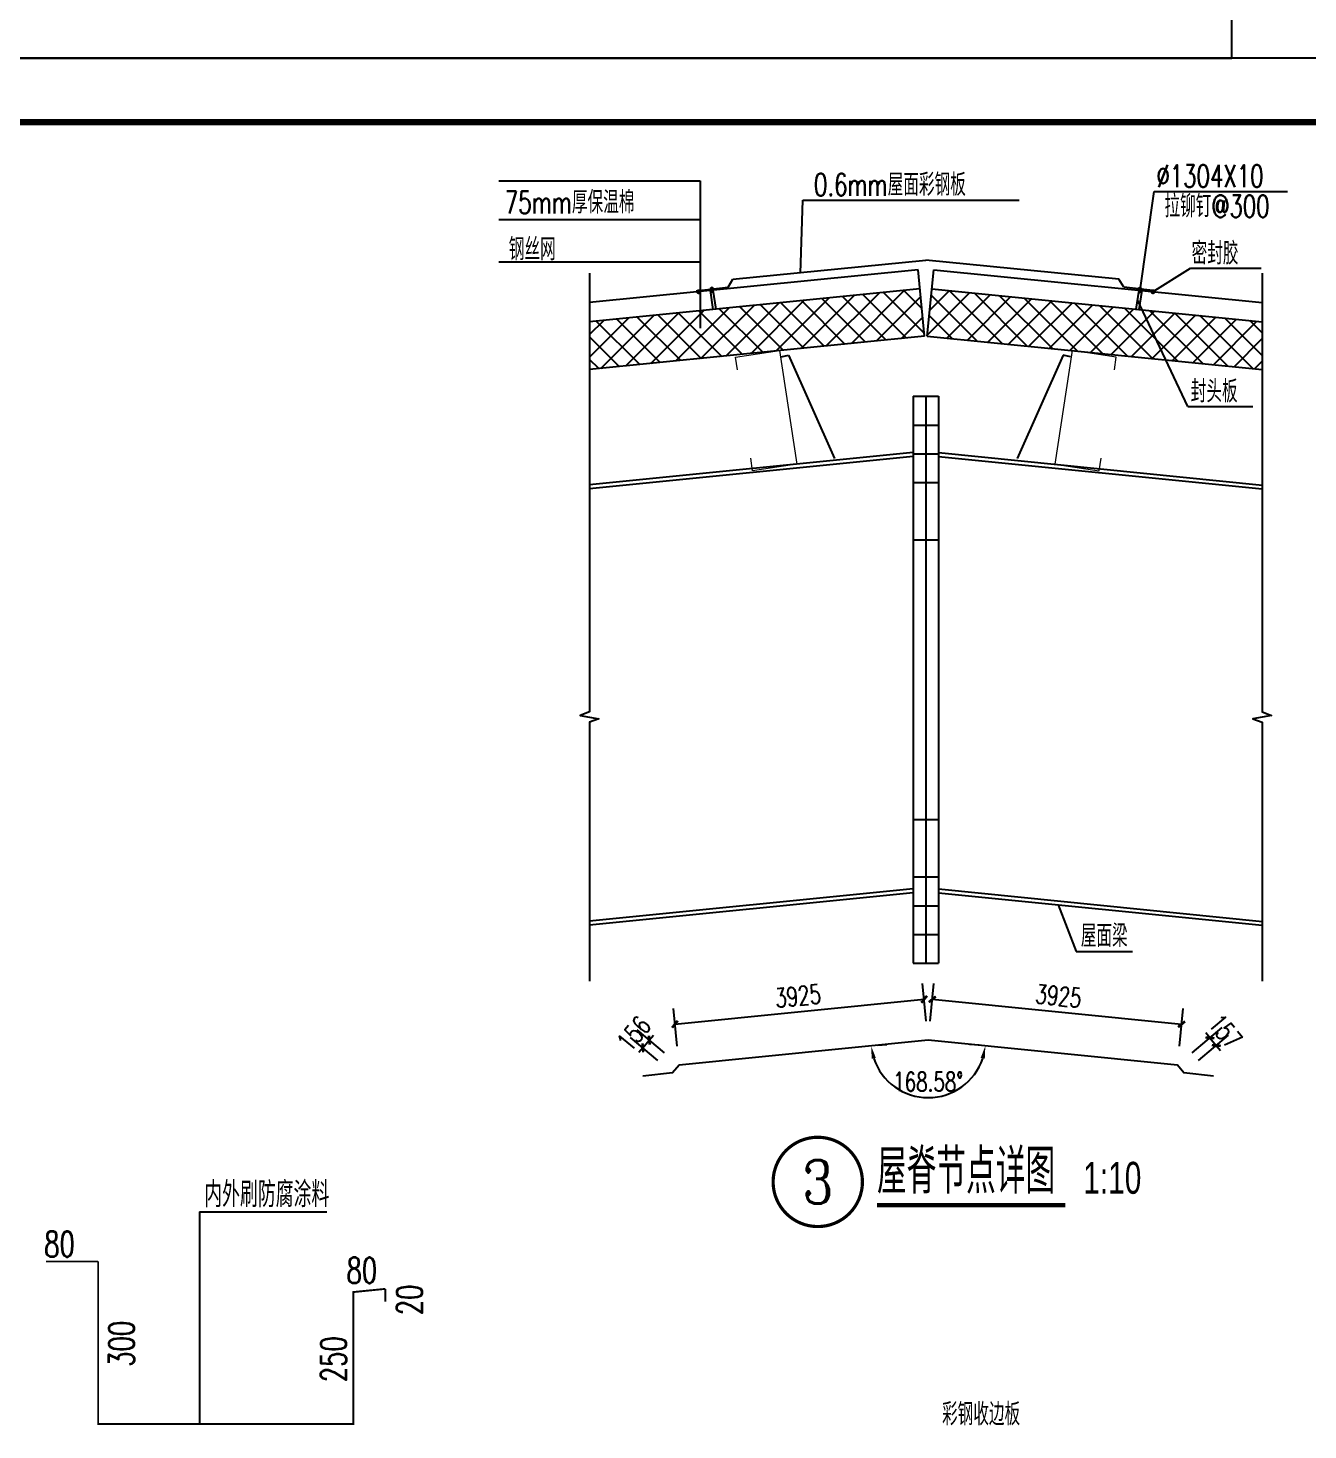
# Model space of a CAD drawing. Extents: x 39560 to 217760, y -140239 to 277665.
# Drawn here: x 125792 to 145852, y -119739 to -97765 of the extents above; entities that cross this region are included whole.
import ezdxf
from ezdxf.enums import TextEntityAlignment as Align

# ---------------------------------------------------------------- set-up
doc = ezdxf.new("R2010")
doc.units = 0
doc.header["$LTSCALE"] = 1000
doc.header["$MEASUREMENT"] = 0
for name, color, linetype in [('DIM_IDEN', 3, 'Continuous'), ('DIM_SYMB', 3, 'Continuous'), ('PUB_DIM', 3, 'Continuous'), ('PUB_HATCH', 8, 'Continuous'), ('PUB_TEXT', 7, 'Continuous'), ('PUB_TITLE', 4, 'Continuous'), ('WINDOW', 4, 'Continuous')]:
    doc.layers.add(name, color=color, linetype=linetype)
doc.layers.add('檩条', color=200, linetype='Continuous', lineweight=5)
doc.styles.add('_TCH_DIM_T3', font='SIMPLEX', dxfattribs={"width": 0.705882, "bigfont": 'GBCBIG'})
doc.styles.add('_TCH_LABEL', font='COMPLEX', dxfattribs={"bigfont": 'GBCBIG'})
doc.styles.add('HZTXT', font='ROMANS.shx', dxfattribs={"width": 0.6, "bigfont": 'HZTXT.shx'})
doc.styles.add('天和', font='天和字符.shx', dxfattribs={"width": 0.7, "bigfont": '天和汉字.shx'})
doc.dimstyles.new('_TCH_ARCH&&100', dxfattribs={"dimtxt": 297.5, "dimasz": 100, "dimexe": 250, "dimexo": 300, "dimgap": 100, "dimtad": 1, "dimdec": 0, "dimzin": 0, "dimdsep": 46, "dimtxsty": '_TCH_DIM_T3', "dimblk": 'ARCHTICK', "dimcen": 0.09, "dimclrt": 7, "dimazin": 2, "dimtfac": 1, "dimtdec": 0, "dimtix": 1, "dimtmove": 2, "dimatfit": 3, "dimfxl": 1, "dimtolj": 1, "dimtzin": 0, "dimarcsym": 0})
doc.dimstyles.new('_TCH_ARROW&&100', dxfattribs={"dimtxt": 297.5, "dimasz": 200, "dimexe": 250, "dimexo": 300, "dimgap": 100, "dimtad": 1, "dimdec": 0, "dimzin": 0, "dimdsep": 46, "dimtxsty": '_TCH_DIM_T3', "dimcen": 0.09, "dimclrt": 7, "dimazin": 2, "dimtfac": 1, "dimtdec": 0, "dimtix": 1, "dimtmove": 2, "dimatfit": 3, "dimfxl": 1, "dimtolj": 1, "dimtzin": 0, "dimarcsym": 0})

# ---------------------------------------------------------------- blocks, each defined once
blk = doc.blocks.new('_ArchTick')
at = {"color": 0, "linetype": 'ByBlock', "const_width": 0.4}
blk.add_lwpolyline([(-0.5, -0.5), (0.5, 0.5)], dxfattribs=at)
blk = doc.blocks.new('*D84')
at = {"layer": 'Defpoints', "color": 0, "transparency": 16777216}
for p in [(144416, -113713), (143807, -114021), (143908, -114141)]:
    blk.add_point(p, dxfattribs=at)
at = {"layer": 'PUB_DIM', "color": 0, "lineweight": -2, "transparency": 16777216}
for p, q in [((144036, -113828), (144507, -113432)), ((144137, -113948), (144608, -113552)), ((144316, -113593), (144251, -113517)), ((144316, -113593), (144416, -113713)), ((144416, -113713), (144481, -113790))]:
    blk.add_line(p, q, dxfattribs=at)
at = {"layer": 'PUB_DIM', "color": 0, "lineweight": -2, "transparency": 16777216, "xscale": 100, "yscale": 100, "zscale": 100}
for p, rotation in [((144316, -113593), 310.0399999999509), ((144416, -113713), 130.0399999999509)]:
    blk.add_blockref('_ArchTick', p, dxfattribs=dict(at, rotation=rotation))
at = {"layer": 'PUB_DIM', "color": 7, "transparency": 16777216, "insert": (144557, -113493), "char_height": 297.5, "attachment_point": 5, "rotation": 310.04, "style": '_TCH_DIM_T3'}
blk.add_mtext('\\A1;157', dxfattribs=at)
blk = doc.blocks.new('*D85')
at = {"layer": 'Defpoints', "color": 0, "transparency": 16777216}
for p in [(135529, -113629), (135995, -114021), (135895, -114140)]:
    blk.add_point(p, dxfattribs=at)
at = {"layer": 'PUB_DIM', "color": 0, "lineweight": -2, "transparency": 16777216}
for p, q in [((135665, -113947), (135237, -113588)), ((135766, -113828), (135337, -113468)), ((135529, -113629), (135593, -113552)), ((135428, -113748), (135364, -113825)), ((135428, -113748), (135529, -113629))]:
    blk.add_line(p, q, dxfattribs=at)
at = {"layer": 'PUB_DIM', "color": 0, "lineweight": -2, "transparency": 16777216, "xscale": 100, "yscale": 100, "zscale": 100}
for p, rotation in [((135529, -113629), 229.960000000037), ((135428, -113748), 49.96000000003696)]:
    blk.add_blockref('_ArchTick', p, dxfattribs=dict(at, rotation=rotation))
at = {"layer": 'PUB_DIM', "color": 7, "transparency": 16777216, "insert": (135288, -113529), "char_height": 297.5, "attachment_point": 5, "rotation": 49.96, "style": '_TCH_DIM_T3'}
blk.add_mtext('\\A1;156', dxfattribs=at)
blk = doc.blocks.new('*D86')
at = {"layer": 'Defpoints', "color": 0, "transparency": 16777216}
for p in [(139837, -112989), (139901, -113630), (135995, -114021)]:
    blk.add_point(p, dxfattribs=at)
at = {"layer": 'PUB_DIM', "color": 0, "lineweight": -2, "transparency": 16777216}
for p, q in [((139871, -113332), (139812, -112741)), ((135966, -113722), (135906, -113131)), ((135931, -113380), (139837, -112989))]:
    blk.add_line(p, q, dxfattribs=at)
at = {"layer": 'PUB_DIM', "color": 0, "lineweight": -2, "transparency": 16777216, "xscale": 100, "yscale": 100, "zscale": 100}
for p, rotation in [((139837, -112989), 5.710000000000459), ((135931, -113380), 185.7100000000005)]:
    blk.add_blockref('_ArchTick', p, dxfattribs=dict(at, rotation=rotation))
at = {"layer": 'PUB_DIM', "color": 7, "transparency": 16777216, "insert": (137859, -112937), "char_height": 297.5, "attachment_point": 5, "rotation": 5.71, "style": '_TCH_DIM_T3'}
blk.add_mtext('\\A1;3925', dxfattribs=at)
blk = doc.blocks.new('*D87')
at = {"layer": 'Defpoints', "color": 0, "transparency": 16777216}
for p in [(143871, -113380), (139901, -113630), (143807, -114021)]:
    blk.add_point(p, dxfattribs=at)
at = {"layer": 'PUB_DIM', "color": 0, "lineweight": -2, "transparency": 16777216}
for p, q in [((139931, -113332), (139990, -112741)), ((139965, -112989), (143871, -113380)), ((143837, -113722), (143896, -113131))]:
    blk.add_line(p, q, dxfattribs=at)
at = {"layer": 'PUB_DIM', "color": 0, "lineweight": -2, "transparency": 16777216, "xscale": 100, "yscale": 100, "zscale": 100}
for p, rotation in [((139965, -112989), 174.2899999999995), ((143871, -113380), 354.2899999999995)]:
    blk.add_blockref('_ArchTick', p, dxfattribs=dict(at, rotation=rotation))
at = {"layer": 'PUB_DIM', "color": 7, "transparency": 16777216, "insert": (141943, -112937), "char_height": 297.5, "attachment_point": 5, "rotation": 354.29, "style": '_TCH_DIM_T3'}
blk.add_mtext('\\A1;3925', dxfattribs=at)
blk = doc.blocks.new('*D88')
at = {"layer": 'Defpoints', "color": 0, "transparency": 16777216}
for p in [(138807, -113740), (139901, -113630), (140995, -113740), (139477, -114424)]:
    blk.add_point(p, dxfattribs=at)
at = {"layer": 'PUB_DIM', "color": 0, "lineweight": -2, "transparency": 16777216}
for p, q in [((139105, -113710), (139254, -113695)), ((140697, -113710), (140548, -113695))]:
    blk.add_line(p, q, dxfattribs=at)
blk.add_arc((139901, -113630), 900, 198.4708, 341.5292, dxfattribs=at)
at = {"layer": 'PUB_DIM', "color": 0, "transparency": 16777216}
for points in [[(139015, -113922), (139080, -113908), (139006, -113720)], [(140722, -113908), (140787, -113922), (140796, -113720)]]:
    blk.add_solid(points, dxfattribs=at)
at = {"layer": 'PUB_DIM', "color": 7, "transparency": 16777216, "insert": (139901, -114281), "char_height": 297.5, "attachment_point": 5, "style": '_TCH_DIM_T3'}
blk.add_mtext('\\A1;168.58°', dxfattribs=at)

msp = doc.modelspace()

# ---------------------------------------------------------------- hatches: boundary and pattern name
at = {"layer": 'PUB_HATCH'}
h = msp.add_hatch(dxfattribs=at)
h.set_pattern_fill('ANSI37', color=256, scale=2000, style=0)
h.set_pattern_definition([(45, (-490862.5, 413953.7), (-176.776695, 176.776695), []), (135, (-490862.5, 413953.7), (-176.776695, -176.776695), [])])
h.paths.add_polyline_path([(139770.383, -101851.141), (134591.985, -102369.53), (134591.985, -103118.071), (139844.55, -102592.805)])
h.paths.add_polyline_path([(143252.935, -102181.075), (139957.09, -101851.141), (139882.924, -102592.805), (143623.775, -102966.897)])
h.paths.add_polyline_path([(145135.489, -102369.53), (143252.935, -102181.075), (143623.775, -102966.897), (145135.489, -103118.071)])

# ---------------------------------------------------------------- linework, layer by layer
at = {"linetype": 'ByBlock'}
for p, q in [((133170.873, -100160.931, 53780), (136325.673, -100160.931, 53780)), ((136325.673, -100160.931, 53780), (136324.568, -102469.187, 53780)), ((143217.295, -101912.225, 53780), (143442.226, -100328.282, 53780)), ((143442.226, -100328.282, 53780), (145531.258, -100328.282, 53780)), ((137901.035, -101605.669, 53780), (137937.543, -100462.85, 53780)), ((137937.543, -100462.85, 53780), (141327.529, -100462.85, 53780)), ((133170.873, -100767.772, 53780), (136325.673, -100767.772, 53780)), ((133170.873, -101428.187, 53780), (136325.12, -101428.187, 53780))]:
    msp.add_line(p, q, dxfattribs=at)
at = {"color": 7}
msp.add_line((130890.996, -119648.144, 53780), (130890.996, -117577.796, 53780), dxfattribs=at)
msp.add_line((130890.996, -119648.144, 53780), (126890.996, -119648.144, 53780))
at = {"const_width": 30, "elevation": 53780}
msp.add_lwpolyline([(126890.996, -117098.394), (126074.592, -117098.394)], dxfattribs=at)
at = {"color": 7, "const_width": 30, "elevation": 53780}
for points in [[(131390.996, -117528.002), (130890.996, -117577.796), (130890.996, -119648.144), (126890.996, -119648.144), (126890.996, -117098.394), (126890.996, -117098.394)], [(131390.996, -117528.002), (131390.996, -117728.002)]]:
    msp.add_lwpolyline(points, dxfattribs=at)
at = {"layer": 'DIM_IDEN', "const_width": 50, "elevation": 26890}
msp.add_lwpolyline([(138869.571, -115851.099, 1), (137469.571, -115851.099, 1)], format="xyb", close=True, dxfattribs=at)
at = {"layer": 'DIM_SYMB', "const_width": 70, "elevation": 26890}
msp.add_lwpolyline([(139097.721, -116215.325), (142050.398, -116215.325)], dxfattribs=at)
at = {"layer": 'PUB_DIM', "elevation": 53780}
for points in [[(134591.985, -101606.834), (134591.985, -108484.76), (134444.979, -108538.265), (134738.991, -108590.108), (134591.985, -108642.266), (134591.985, -112706.659)], [(145135.489, -101606.834), (145135.489, -108484.76), (145282.494, -108538.265), (144988.483, -108590.108), (145135.489, -108642.266), (145135.489, -112706.659)]]:
    msp.add_lwpolyline(points, dxfattribs=at)
at = {"layer": 'PUB_DIM', "const_width": 40, "elevation": 53780}
for points in [[(136312.809, -101879.741, 1), (136295.534, -101915.819, 1)], [(143414.665, -101879.741, -1), (143431.939, -101915.819, -1)]]:
    msp.add_lwpolyline(points, format="xyb", close=True, dxfattribs=at)
at = {"layer": 'PUB_TEXT'}
for p, q in [((143409.693, -101904.663, 53780), (144011.642, -101528.129, 53780)), ((144011.642, -101528.129, 53780), (145117.636, -101528.129, 53780)), ((143967.549, -103695.365, 53780), (143178.215, -102022.74, 53780)), ((143967.549, -103695.365, 53780), (144989.174, -103695.365, 53780)), ((141939.189, -111507.073, 53780), (142221.409, -112237.185, 53780)), ((142221.409, -112237.185, 53780), (143103.336, -112237.185, 53780)), ((128479.721, -116320.398, 53780), (128478.656, -119648.144, 53780)), ((128479.721, -116320.398, 53780), (130476.167, -116320.398, 53780))]:
    msp.add_line(p, q, dxfattribs=at)
at = {"layer": 'PUB_TITLE'}
for p, q in [((136480.66, -101881.1, 53780), (136525.479, -102178.317, 53780)), ((136526.849, -101874.129, 53780), (136571.669, -102171.351, 53780)), ((143200.625, -101874.129, 53780), (143155.805, -102171.351, 53780)), ((143246.814, -101881.1, 53780), (143201.995, -102178.317, 53780))]:
    msp.add_line(p, q, dxfattribs=at)
at = {"layer": 'PUB_TITLE', "color": 0}
msp.add_lwpolyline([(39559.763, -98239.081), (144659.763, -98239.081), (144659.763, -38839.081), (39559.763, -38839.081)], close=True, dxfattribs=at)
at = {"layer": 'PUB_TITLE'}
msp.add_lwpolyline([(98959.763, -140239.081), (158359.763, -140239.081), (158359.763, -98239.081), (98959.763, -98239.081)], close=True, dxfattribs=at)
at = {"layer": 'PUB_TITLE', "const_width": 100}
msp.add_lwpolyline([(99959.763, -139239.081), (157359.763, -139239.081), (157359.763, -99239.081), (99959.763, -99239.081)], close=True, dxfattribs=at)
at = {"layer": 'WINDOW'}
for p, q in [((136840.193, -101703.013, 53780), (139863.737, -101400.69, 53780)), ((142887.281, -101703.013, 53780), (139863.737, -101400.69, 53780)), ((136763.075, -101828.811, 53780), (136840.193, -101703.013, 53780)), ((139844.55, -102592.805, 53780), (139740.532, -101552.63, 53780)), ((139882.924, -102592.805, 53780), (139986.941, -101552.63, 53780)), ((142964.399, -101828.811, 53780), (142887.281, -101703.013, 53780)), ((136265.267, -101885.119, 53780), (136763.075, -101828.811, 53780)), ((143462.207, -101885.119, 53780), (142964.399, -101828.811, 53780)), ((137594.52, -102917.458, 53780), (137711.587, -102891.6, 53780)), ((137711.587, -102891.6, 53780), (138433.413, -104510.502, 53780)), ((142015.887, -102891.6, 53780), (141294.061, -104510.502, 53780)), ((142132.953, -102917.458, 53780), (142015.887, -102891.6, 53780)), ((139663.737, -103536.943, 53780), (140063.737, -103536.943, 53780)), ((139663.737, -103536.943, 53780), (139663.737, -112421.194, 53780)), ((139863.737, -103536.943, 53780), (139863.737, -112421.194, 53780)), ((140063.737, -103536.943, 53780), (140063.737, -112421.194, 53780)), ((139663.737, -103986.943, 53780), (140063.737, -103986.943, 53780)), ((139663.737, -104436.943, 53780), (140063.737, -104436.943, 53780)), ((139663.737, -104886.943, 53780), (140063.737, -104886.943, 53780)), ((139663.737, -105786.943, 53780), (140063.737, -105786.943, 53780)), ((139663.737, -110171.194, 53780), (140063.737, -110171.194, 53780)), ((139663.737, -111071.194, 53780), (140063.737, -111071.194, 53780)), ((139663.737, -111521.194, 53780), (140063.737, -111521.194, 53780)), ((139663.737, -111971.194, 53780), (140063.737, -111971.194, 53780)), ((139663.737, -112421.194, 53780), (140063.737, -112421.194, 53780))]:
    msp.add_line(p, q, dxfattribs=at)
at = {"layer": 'WINDOW', "elevation": 53780}
for points in [[(139740.532, -101552.63), (134591.985, -102068.03)], [(139986.941, -101552.63), (145135.489, -102068.03)], [(139770.383, -101851.141), (134591.985, -102369.53)], [(139957.09, -101851.141), (145135.489, -102369.53)], [(139844.55, -102592.805), (134591.985, -103118.071)], [(139882.924, -102592.805), (145135.489, -103118.071)], [(139663.737, -104419.865), (134591.985, -104927.049)], [(139663.737, -104480.164), (134591.985, -104987.348)], [(140063.737, -104419.865), (145141.459, -104927.646)], [(140063.737, -104480.164), (145135.489, -104987.348)], [(139663.737, -111259.226), (134591.985, -111766.409)], [(139663.737, -111319.525), (134591.985, -111826.709)], [(140063.737, -111259.226), (145141.459, -111767.007)], [(140063.737, -111319.525), (145135.489, -111826.709)], [(144372.388, -114193.331), (143907.512, -114140.749), (143806.745, -114020.83), (139901.047, -113630.301), (135995.349, -114020.83), (135894.898, -114140.373), (135429.673, -114192.995)]]:
    msp.add_lwpolyline(points, dxfattribs=at)
at = {"layer": 'WINDOW', "color": 7, "elevation": 53780}
for points in [[(136514.905, -101856.095), (136523.081, -101910.277), (136510.178, -101912.225), (136502.002, -101858.043)], [(143212.569, -101856.095), (143204.392, -101910.277), (143217.295, -101912.225), (143225.472, -101858.043)]]:
    msp.add_lwpolyline(points, dxfattribs=at)
at = {"layer": 'WINDOW', "color": 7}
for centre, start, end in [((136508.453, -101857.069, 53780), 8.5849509, 188.5849509), ((143219.02, -101857.069, 53780), 351.4150491, 171.4150491)]:
    msp.add_arc(centre, 23.488, start, end, dxfattribs=at)
at = {"layer": '檩条', "elevation": 53780}
for points in [[(136909.369, -103122.234), (136879.547, -102924.47), (137571.721, -102820.092), (137840.121, -104599.969), (137147.946, -104704.346), (137118.124, -104506.582)], [(142818.104, -103122.234), (142847.927, -102924.47), (142155.752, -102820.092), (141887.353, -104599.969), (142579.527, -104704.346), (142609.349, -104506.582)]]:
    msp.add_lwpolyline(points, dxfattribs=at)

# ---------------------------------------------------------------- texts
at = {"layer": 'PUB_TEXT', "width": 0.7}
for s, height, style, p in [('%%C1304X10', 350, 'HZTXT', (143477.09, -100259.953, 53780)), ('0.6mm屋面彩钢板', 350, 'HZTXT', (138110.129, -100394.522, 53780)), ('75mm厚保温棉', 350, 'HZTXT', (133266.101, -100671.941, 53780)), ('拉铆钉@300', 350, 'HZTXT', (143603.397, -100731.994, 53780)), ('钢丝网', 350, 'HZTXT', (133327.107, -101406.769, 53780)), ('密封胶', 350, 'HZTXT', (144028.874, -101471.026, 53780)), ('封头板', 350, 'HZTXT', (144014.622, -103633.945, 53780)), ('屋面梁', 350, 'HZTXT', (142291.549, -112168.857, 53780)), ('屋脊节点详图', 700, '天和', (139097.721, -116036.722, 53780)), ('1:10', 500, '天和', (142330.398, -116036.722, 53780)), ('内外刷防腐涂料', 400, 'HZTXT', (128553.761, -116247.337, 53780)), ('80', 400, 'HZTXT', (126045.268, -117025.983, 53780)), ('80', 400, 'HZTXT', (130784.744, -117438.51, 53780)), ('彩钢收边板', 350, 'HZTXT', (140116.957, -119667.04, 54280))]:
    msp.add_text(s, height=height, dxfattribs=dict(at, style=style)).set_placement(p)
at = {"layer": 'PUB_TEXT', "style": '_TCH_LABEL', "width": 1.097143}
msp.add_text('3', height=677.996, dxfattribs=at).set_placement((137921.618, -116190.097, 26890), (138417.524, -116190.097, 26890), align=Align.FIT)
at = {"layer": 'PUB_TEXT', "style": 'HZTXT', "width": 0.7}
for s, p in [('20', (131970.96, -117941.11, 53780)), ('300', (127457.97, -118748.996, 53780)), ('250', (130780.684, -118991.058, 53780))]:
    msp.add_text(s, height=400, rotation=90, dxfattribs=at).set_placement(p)

# ---------------------------------------------------------------- dimensions: what is measured, and where the dimension line sits
at = {"layer": 'PUB_DIM'}
for p1, p2, distance, picture, middle in [((135995.349, -114020.83, 26890), (139901.047, -113630.301, 26890), 644.072, '*D86', (137859.368, -112937.173, 26890)), ((139901.047, -113630.301, 26890), (143806.745, -114020.83, 26890), 644.072, '*D87', (141942.726, -112937.173, 26890)), ((135894.898, -114140.373, 26890), (135995.349, -114020.83, 26890), 609.265, '*D85', (135288.231, -113528.621, 26890)), ((143806.745, -114020.83, 26890), (143907.512, -114140.749, 26890), 664.762, '*D84', (144556.509, -113493.107, 26890))]:
    dim = msp.add_aligned_dim(p1=p1, p2=p2, distance=distance, dimstyle='_TCH_ARCH&&100', dxfattribs=at)
    dim.commit()
    dim.dimension.update_dxf_attribs({"geometry": picture, "text_midpoint": middle})
dim = msp.add_angular_dim_3p(base=(139477.252, -114424.111, 26890), center=(139901.047, -113630.301, 26890), p1=(138806.651, -113739.729, 26890), p2=(140995.444, -113739.729, 26890), dimstyle='_TCH_ARROW&&100', override={"dimdec": 2, "dimazin": 0}, dxfattribs=at)
dim.commit()
dim.dimension.update_dxf_attribs({"geometry": '*D88', "text_midpoint": (139901.047, -114281.405, 26890)})

doc.saveas('drawing.dxf')
